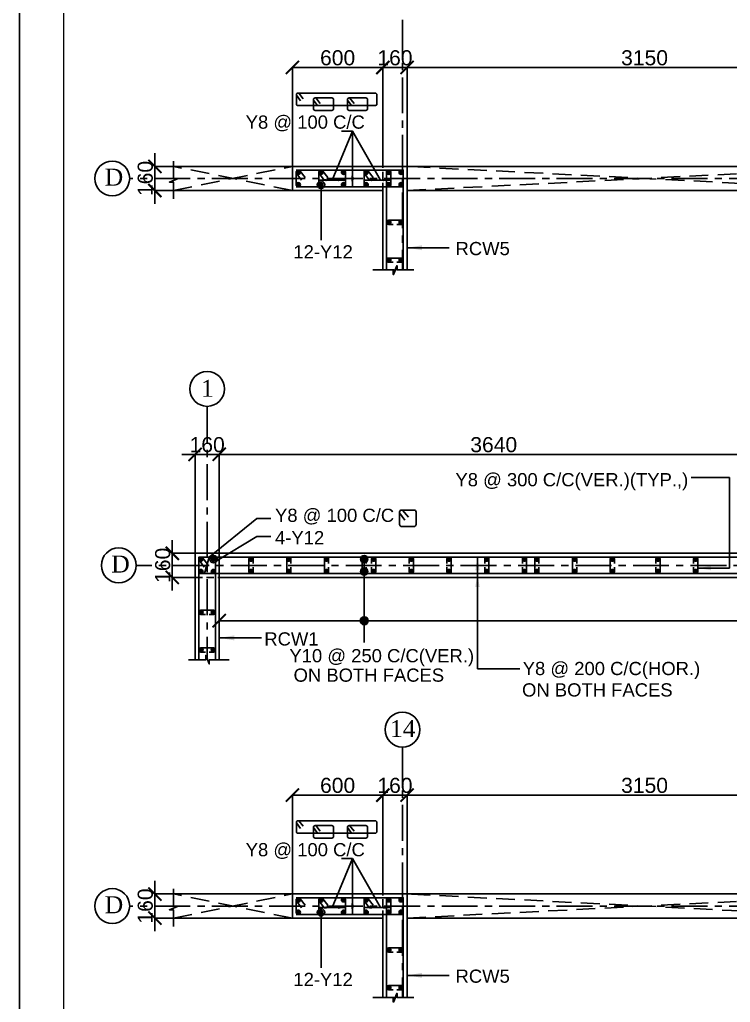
# Model space of a CAD drawing. Header units: inches. Extents: x 200139 to 352388, y -289304 to -188971.
# Drawn here: x 200139 to 218987, y -263319 to -237274 of the extents above; entities that cross this region are included whole.
import ezdxf

# ---------------------------------------------------------------- set-up
doc = ezdxf.new("R2010")
doc.units = ezdxf.units.IN
doc.header["$MEASUREMENT"] = 0
doc.linetypes.add('CENTER', pattern=[50.8, 31.75, -6.35, 6.35, -6.35])
doc.linetypes.add('Hidden', pattern=[3, 2, -1])
for name, color, linetype in [('1', 8, 'Continuous'), ('160 WALL OPEING', 1, 'Continuous'), ('5', 2, 'Continuous'), ('ARROW', 5, 'Continuous'), ('DIM', 251, 'Continuous'), ('GIRD CIR', 1, 'Continuous'), ('GIRD TEXT', 4, 'Continuous'), ('GRID', 8, 'CENTER'), ('LINKS', 3, 'Continuous'), ('OPENING', 1, 'Continuous'), ('SHEAR WALL', 6, 'Continuous'), ('STRRIUPS', 6, 'Continuous'), ('Ttxt', 3, 'Continuous')]:
    doc.layers.add(name, color=color, linetype=linetype)
doc.layers.add('JKEC COLHAT', color=2, linetype='Continuous', lineweight=20)
doc.layers.add('Tex', color=3, linetype='Continuous', lineweight=13)
doc.styles.add('Arial', font='arial.ttf', dxfattribs={"height": 400})
doc.styles.add('T200', font='sanss___.ttf', dxfattribs={"height": 250})
doc.styles.add('T400', font='romantic.ttf')
doc.dimstyles.new('SCALE-25', dxfattribs={"dimtxt": 400, "dimasz": 350, "dimexe": 0, "dimexo": 0, "dimgap": 50, "dimtad": 1, "dimdec": 0, "dimlfac": 0.25, "dimzin": 0, "dimdsep": 46, "dimtxsty": 'Arial', "dimblk": 'ARCHTICK', "dimcen": 0, "dimclrd": 5, "dimclre": 8, "dimclrt": 1, "dimadec": 0, "dimazin": 0, "dimtfac": 1, "dimtdec": 0, "dimtix": 1, "dimtmove": 2, "dimatfit": 3, "dimfxl": 0, "dimtolj": 1, "dimtzin": 0, "dimlwd": -1, "dimarcsym": 0})
doc.dimstyles.new('T200', dxfattribs={"dimtxt": 300, "dimasz": 150, "dimexe": 0, "dimexo": 0, "dimgap": 5, "dimtad": 1, "dimdec": 0, "dimrnd": 5, "dimzin": 0, "dimdsep": 46, "dimtxsty": 'T200', "dimblk": 'ARCHTICK', "dimcen": 300, "dimclrd": 5, "dimclre": 252, "dimclrt": 1, "dimadec": 0, "dimazin": 0, "dimtfac": 50, "dimtdec": 0, "dimtofl": 0, "dimtmove": 2, "dimatfit": 3, "dimfxl": 1, "dimtolj": 1, "dimtzin": 0, "dimarcsym": 2})

# ---------------------------------------------------------------- blocks, each defined once
blk = doc.blocks.new('_ARCHTICK')
at = {"color": 0, "linetype": 'ByBlock', "const_width": 0.15}
blk.add_lwpolyline([(-0.5, -0.5), (0.5, 0.5)], dxfattribs=at)
blk = doc.blocks.new('*D85')
at = {"layer": 'Defpoints', "color": 0}
for p in [(209772, -238541), (207372, -241163, 59), (209772, -241163, 59)]:
    blk.add_point(p, dxfattribs=at)
at = {"layer": 'DIM', "color": 8, "lineweight": -2}
for p, q in [((207372, -241163), (207372, -238541)), ((209772, -241163), (209772, -238541))]:
    blk.add_line(p, q, dxfattribs=at)
at = {"layer": 'DIM', "color": 5}
blk.add_line((207372, -238541), (209772, -238541), dxfattribs=at)
at = {"layer": 'DIM', "color": 5, "xscale": 350, "yscale": 350, "zscale": 350, "rotation": 180}
blk.add_blockref('_ARCHTICK', (207372, -238541), dxfattribs=at)
at = {"layer": 'DIM', "color": 5, "xscale": 350, "yscale": 350, "zscale": 350}
blk.add_blockref('_ARCHTICK', (209772, -238541), dxfattribs=at)
at = {"layer": 'DIM', "color": 1, "insert": (208572, -238287), "char_height": 400, "attachment_point": 5, "style": 'Arial'}
blk.add_mtext('\\A1;600', dxfattribs=at)
blk = doc.blocks.new('ARCHTICK')
at = {"color": 0, "const_width": 0.15}
blk.add_lwpolyline([(-0.5, -0.5), (0.5, 0.5)], dxfattribs=at)
blk = doc.blocks.new('*D86')
at = {"layer": 'Defpoints', "color": 0}
for p in [(210412, -238541), (209772, -241163, 59), (210412, -241163, 59)]:
    blk.add_point(p, dxfattribs=at)
at = {"layer": 'DIM', "color": 5}
for p, q in [((209772, -238541), (209422, -238541)), ((209772, -238541), (210412, -238541)), ((210412, -238541), (210762, -238541))]:
    blk.add_line(p, q, dxfattribs=at)
at = {"layer": 'DIM', "color": 8, "lineweight": -2}
for p, q in [((209772, -241163), (209772, -238541)), ((210412, -241163), (210412, -238541))]:
    blk.add_line(p, q, dxfattribs=at)
at = {"layer": 'DIM', "color": 5, "xscale": 350, "yscale": 350, "zscale": 350}
blk.add_blockref('_ARCHTICK', (209772, -238541), dxfattribs=at)
at = {"layer": 'DIM', "color": 5, "xscale": 350, "yscale": 350, "zscale": 350, "rotation": 180}
blk.add_blockref('_ARCHTICK', (210412, -238541), dxfattribs=at)
at = {"layer": 'DIM', "color": 1, "insert": (210092, -238287), "char_height": 400, "attachment_point": 5, "style": 'Arial'}
blk.add_mtext('\\A1;160', dxfattribs=at)
blk = doc.blocks.new('*D87')
at = {"layer": 'Defpoints', "color": 0}
for p in [(223012, -238541), (210412, -241163, 59), (223012, -241163, 59)]:
    blk.add_point(p, dxfattribs=at)
at = {"layer": 'DIM', "color": 8, "lineweight": -2}
for p, q in [((210412, -241163), (210412, -238541)), ((223012, -241163), (223012, -238541))]:
    blk.add_line(p, q, dxfattribs=at)
at = {"layer": 'DIM', "color": 5}
blk.add_line((210412, -238541), (223012, -238541), dxfattribs=at)
at = {"layer": 'DIM', "color": 5, "xscale": 350, "yscale": 350, "zscale": 350, "rotation": 180}
blk.add_blockref('_ARCHTICK', (210412, -238541), dxfattribs=at)
at = {"layer": 'DIM', "color": 5, "xscale": 350, "yscale": 350, "zscale": 350}
blk.add_blockref('_ARCHTICK', (223012, -238541), dxfattribs=at)
at = {"layer": 'DIM', "color": 1, "insert": (216712, -238287), "char_height": 400, "attachment_point": 5, "style": 'Arial'}
blk.add_mtext('\\A1;3150', dxfattribs=at)
blk = doc.blocks.new('*D97')
at = {"layer": 'Defpoints', "color": 0}
for p in [(203726, -241163), (204218, -241163, 59), (204218, -241803, 118)]:
    blk.add_point(p, dxfattribs=at)
at = {"layer": 'DIM', "color": 5}
for p, q in [((203726, -241163), (203726, -240813)), ((203726, -241803), (203726, -241163)), ((203726, -241803), (203726, -242153))]:
    blk.add_line(p, q, dxfattribs=at)
at = {"layer": 'DIM', "color": 8, "lineweight": -2}
for p, q in [((204218, -241163), (203726, -241163)), ((204218, -241803), (203726, -241803))]:
    blk.add_line(p, q, dxfattribs=at)
at = {"layer": 'DIM', "color": 5, "xscale": 350, "yscale": 350, "zscale": 350}
for p, rotation in [((203726, -241163), 270), ((203726, -241803), 90)]:
    blk.add_blockref('_ARCHTICK', p, dxfattribs=dict(at, rotation=rotation))
at = {"layer": 'DIM', "color": 1, "insert": (203472, -241483), "char_height": 400, "attachment_point": 5, "rotation": 90, "style": 'Arial'}
blk.add_mtext('\\A1;160', dxfattribs=at)
blk = doc.blocks.new('R1')
at = {"layer": '5'}
h = blk.add_hatch(color=256, dxfattribs=at)
edge = h.paths.add_edge_path()
edge.add_arc((0, 0), 69.6, 0, 360)
at = {"layer": '5', "color": 6}
blk.add_circle((0, 0), 69.6, dxfattribs=at)
blk = doc.blocks.new('A$C18D86594')
at = {"layer": 'STRRIUPS', "ltscale": 0.2}
for p, q in [((0, 0), (158, -194)), ((-81, -72), (61, -268)), ((519, -241), (661, -438)), ((600, -170), (758, -363)), ((1719, -241), (1861, -438)), ((1800, -170), (1958, -363))]:
    blk.add_line(p, q, dxfattribs=at)
for points in [[(2704, -440), (-26, -440, -0.414214), (-81, -385), (-81, -55, -0.414214), (-26, 0), (2704, 0, -0.414214), (2759, -55), (2759, -385, -0.414214)], [(1176, -609), (574, -609, -0.414214), (519, -554), (519, -224, -0.414214), (574, -170), (1176, -170, -0.414214), (1231, -224), (1231, -554, -0.414214)], [(1774, -609), (2376, -609, 0.414214), (2431, -554), (2431, -224, 0.414214), (2376, -170), (1774, -170, 0.414214), (1719, -224), (1719, -554, 0.414214)]]:
    blk.add_lwpolyline(points, format="xyb", close=True, dxfattribs=at)
blk = doc.blocks.new('*D222')
at = {"layer": 'Defpoints', "color": 0}
for p in [(209772, -257826), (207372, -260447, 59), (209772, -260447, 59)]:
    blk.add_point(p, dxfattribs=at)
at = {"layer": 'DIM', "color": 8, "lineweight": -2}
for p, q in [((207372, -260447), (207372, -257826)), ((209772, -260447), (209772, -257826))]:
    blk.add_line(p, q, dxfattribs=at)
at = {"layer": 'DIM', "color": 5}
blk.add_line((207372, -257826), (209772, -257826), dxfattribs=at)
at = {"layer": 'DIM', "color": 5, "xscale": 350, "yscale": 350, "zscale": 350, "rotation": 180}
blk.add_blockref('_ARCHTICK', (207372, -257826), dxfattribs=at)
at = {"layer": 'DIM', "color": 5, "xscale": 350, "yscale": 350, "zscale": 350}
blk.add_blockref('_ARCHTICK', (209772, -257826), dxfattribs=at)
at = {"layer": 'DIM', "color": 1, "insert": (208572, -257571), "char_height": 400, "attachment_point": 5, "style": 'Arial'}
blk.add_mtext('\\A1;600', dxfattribs=at)
blk = doc.blocks.new('*D223')
at = {"layer": 'Defpoints', "color": 0}
for p in [(210412, -257826), (209772, -260447, 59), (210412, -260447, 59)]:
    blk.add_point(p, dxfattribs=at)
at = {"layer": 'DIM', "color": 5}
for p, q in [((209772, -257826), (209422, -257826)), ((209772, -257826), (210412, -257826)), ((210412, -257826), (210762, -257826))]:
    blk.add_line(p, q, dxfattribs=at)
at = {"layer": 'DIM', "color": 8, "lineweight": -2}
for p, q in [((209772, -260447), (209772, -257826)), ((210412, -260447), (210412, -257826))]:
    blk.add_line(p, q, dxfattribs=at)
at = {"layer": 'DIM', "color": 5, "xscale": 350, "yscale": 350, "zscale": 350}
blk.add_blockref('_ARCHTICK', (209772, -257826), dxfattribs=at)
at = {"layer": 'DIM', "color": 5, "xscale": 350, "yscale": 350, "zscale": 350, "rotation": 180}
blk.add_blockref('_ARCHTICK', (210412, -257826), dxfattribs=at)
at = {"layer": 'DIM', "color": 1, "insert": (210092, -257571), "char_height": 400, "attachment_point": 5, "style": 'Arial'}
blk.add_mtext('\\A1;160', dxfattribs=at)
blk = doc.blocks.new('*D224')
at = {"layer": 'Defpoints', "color": 0}
for p in [(223012, -257826), (210412, -260447, 59), (223012, -260447, 59)]:
    blk.add_point(p, dxfattribs=at)
at = {"layer": 'DIM', "color": 8, "lineweight": -2}
for p, q in [((210412, -260447), (210412, -257826)), ((223012, -260447), (223012, -257826))]:
    blk.add_line(p, q, dxfattribs=at)
at = {"layer": 'DIM', "color": 5}
blk.add_line((210412, -257826), (223012, -257826), dxfattribs=at)
at = {"layer": 'DIM', "color": 5, "xscale": 350, "yscale": 350, "zscale": 350, "rotation": 180}
blk.add_blockref('_ARCHTICK', (210412, -257826), dxfattribs=at)
at = {"layer": 'DIM', "color": 5, "xscale": 350, "yscale": 350, "zscale": 350}
blk.add_blockref('_ARCHTICK', (223012, -257826), dxfattribs=at)
at = {"layer": 'DIM', "color": 1, "insert": (216712, -257571), "char_height": 400, "attachment_point": 5, "style": 'Arial'}
blk.add_mtext('\\A1;3150', dxfattribs=at)
blk = doc.blocks.new('*D234')
at = {"layer": 'Defpoints', "color": 0}
for p in [(203726, -260447), (204218, -260447, 59), (204218, -261087, 118)]:
    blk.add_point(p, dxfattribs=at)
at = {"layer": 'DIM', "color": 5}
for p, q in [((203726, -260447), (203726, -260097)), ((203726, -261087), (203726, -260447)), ((203726, -261087), (203726, -261437))]:
    blk.add_line(p, q, dxfattribs=at)
at = {"layer": 'DIM', "color": 8, "lineweight": -2}
for p, q in [((204218, -260447), (203726, -260447)), ((204218, -261087), (203726, -261087))]:
    blk.add_line(p, q, dxfattribs=at)
at = {"layer": 'DIM', "color": 5, "xscale": 350, "yscale": 350, "zscale": 350}
for p, rotation in [((203726, -260447), 270), ((203726, -261087), 90)]:
    blk.add_blockref('_ARCHTICK', p, dxfattribs=dict(at, rotation=rotation))
at = {"layer": 'DIM', "color": 1, "insert": (203472, -260767), "char_height": 400, "attachment_point": 5, "rotation": 90, "style": 'Arial'}
blk.add_mtext('\\A1;160', dxfattribs=at)
blk = doc.blocks.new('A$C5C0C2414')
at = {"layer": 'STRRIUPS', "ltscale": 0.2}
for p, q in [((0, 0), (158, -194)), ((-81, -72), (61, -268))]:
    blk.add_line(p, q, dxfattribs=at)
blk.add_lwpolyline([(304, -440), (-26, -440, -0.414214), (-81, -385), (-81, -55, -0.414214), (-26, 0), (304, 0, -0.414214), (359, -55), (359, -385, -0.414214)], format="xyb", close=True, dxfattribs=at)
blk = doc.blocks.new('*D200')
at = {"layer": 'Defpoints', "color": 0}
for p in [(205432, -252057, -73), (219992, -252057, -73), (219992, -253204)]:
    blk.add_point(p, dxfattribs=at)
at = {"layer": 'DIM', "color": 8, "lineweight": -2}
for p, q in [((205432, -252057), (205432, -253204)), ((219992, -252057), (219992, -253204))]:
    blk.add_line(p, q, dxfattribs=at)
at = {"layer": 'DIM', "color": 5}
blk.add_line((205432, -253204), (219992, -253204), dxfattribs=at)
at = {"layer": 'DIM', "color": 5, "xscale": 350, "yscale": 350, "zscale": 350, "rotation": 180}
blk.add_blockref('_ARCHTICK', (205432, -253204), dxfattribs=at)
at = {"layer": 'DIM', "color": 5, "xscale": 350, "yscale": 350, "zscale": 350}
blk.add_blockref('_ARCHTICK', (219992, -253204), dxfattribs=at)
blk = doc.blocks.new('*D201')
at = {"layer": 'Defpoints', "color": 0}
for p in [(205432, -248795), (204792, -251417, 59), (205432, -252057, 59)]:
    blk.add_point(p, dxfattribs=at)
at = {"layer": 'DIM', "color": 5}
for p, q in [((204792, -248795), (204442, -248795)), ((204792, -248795), (205432, -248795)), ((205432, -248795), (205782, -248795))]:
    blk.add_line(p, q, dxfattribs=at)
at = {"layer": 'DIM', "color": 8, "lineweight": -2}
for p, q in [((204792, -251417), (204792, -248795)), ((205432, -252057), (205432, -248795))]:
    blk.add_line(p, q, dxfattribs=at)
at = {"layer": 'DIM', "color": 5, "xscale": 350, "yscale": 350, "zscale": 350}
blk.add_blockref('_ARCHTICK', (204792, -248795), dxfattribs=at)
at = {"layer": 'DIM', "color": 5, "xscale": 350, "yscale": 350, "zscale": 350, "rotation": 180}
blk.add_blockref('_ARCHTICK', (205432, -248795), dxfattribs=at)
at = {"layer": 'DIM', "color": 1, "insert": (205112, -248541), "char_height": 400, "attachment_point": 5, "style": 'Arial'}
blk.add_mtext('\\A1;160', dxfattribs=at)
blk = doc.blocks.new('*D202')
at = {"layer": 'Defpoints', "color": 0}
for p in [(219992, -248795), (219992, -249542), (205432, -252057, 59)]:
    blk.add_point(p, dxfattribs=at)
at = {"layer": 'DIM', "color": 8, "lineweight": -2}
for p, q in [((205432, -252057), (205432, -248795)), ((219992, -249542), (219992, -248795))]:
    blk.add_line(p, q, dxfattribs=at)
at = {"layer": 'DIM', "color": 5}
blk.add_line((205432, -248795), (219992, -248795), dxfattribs=at)
at = {"layer": 'DIM', "color": 5, "xscale": 350, "yscale": 350, "zscale": 350, "rotation": 180}
blk.add_blockref('_ARCHTICK', (205432, -248795), dxfattribs=at)
at = {"layer": 'DIM', "color": 5, "xscale": 350, "yscale": 350, "zscale": 350}
blk.add_blockref('_ARCHTICK', (219992, -248795), dxfattribs=at)
at = {"layer": 'DIM', "color": 1, "insert": (212712, -248541), "char_height": 400, "attachment_point": 5, "style": 'Arial'}
blk.add_mtext('\\A1;3640', dxfattribs=at)
blk = doc.blocks.new('*D207')
at = {"layer": 'Defpoints', "color": 0}
for p in [(204188, -251417), (204792, -251417, 59), (204792, -252057, 59)]:
    blk.add_point(p, dxfattribs=at)
at = {"layer": 'DIM', "color": 5}
for p, q in [((204188, -251417), (204188, -251067)), ((204188, -252057), (204188, -251417)), ((204188, -252057), (204188, -252407))]:
    blk.add_line(p, q, dxfattribs=at)
at = {"layer": 'DIM', "color": 8, "lineweight": -2}
for p, q in [((204792, -251417), (204188, -251417)), ((204792, -252057), (204188, -252057))]:
    blk.add_line(p, q, dxfattribs=at)
at = {"layer": 'DIM', "color": 5, "xscale": 350, "yscale": 350, "zscale": 350}
for p, rotation in [((204188, -251417), 270), ((204188, -252057), 90)]:
    blk.add_blockref('_ARCHTICK', p, dxfattribs=dict(at, rotation=rotation))
at = {"layer": 'DIM', "color": 1, "insert": (203934, -251737), "char_height": 400, "attachment_point": 5, "rotation": 90, "style": 'Arial'}
blk.add_mtext('\\A1;160', dxfattribs=at)

msp = doc.modelspace()

# ---------------------------------------------------------------- hatches: boundary and pattern name
at = {"layer": 'ARROW'}
h = msp.add_hatch(color=256, dxfattribs=at)
edge = h.paths.add_edge_path()
edge.add_arc((209276.6, -253204.1), 106, 0, 360)

# ---------------------------------------------------------------- linework, layer by layer
at = {"layer": '1', "linetype": 'Hidden', "ltscale": 100}
for p, q in [((209772, -241803.1, 59), (209772, -241163.1, 59)), ((204792.3, -252057.1, 59), (205432.3, -252057.1, 59)), ((209772, -261087.3, 59), (209772, -260447.3, 59))]:
    msp.add_line(p, q, dxfattribs=at)
at = {"layer": '1'}
for points, elevation in [([(204218.3, -241024.7), (204218.3, -241487.2), (204342.7, -241487.2), (204112.7, -241580.7), (204218.3, -241580.7), (204218.3, -242026.4)], 117.9), ([(209504.9, -243904.1), (210047.4, -243904.1), (210047.4, -244028.5), (210141, -243798.5), (210141, -243904.1), (210586.7, -243904.1)], 118), ([(209513.1, -243904.1), (210055.6, -243904.1), (210055.6, -244028.5), (210149.1, -243798.5), (210149.1, -243904.1), (210594.8, -243904.1)], 118), ([(204613.4, -254244), (205075.9, -254244), (205075.9, -254119.7), (205169.4, -254349.7), (205169.4, -254244), (205695.1, -254244)], 235.9), ([(204218.3, -260308.9), (204218.3, -260771.4), (204342.7, -260771.4), (204112.7, -260865), (204218.3, -260865), (204218.3, -261310.6)], 117.9), ([(209504.9, -263188.3), (210047.4, -263188.3), (210047.4, -263312.7), (210141, -263082.7), (210141, -263188.3), (210586.7, -263188.3)], 118), ([(209513.1, -263188.3), (210055.6, -263188.3), (210055.6, -263312.7), (210149.1, -263082.7), (210149.1, -263188.3), (210594.8, -263188.3)], 118)]:
    msp.add_lwpolyline(points, dxfattribs=dict(at, elevation=elevation))
at = {"layer": '160 WALL OPEING', "linetype": 'Hidden', "ltscale": 250}
for p, q in [((204218.3, -241803.6, 117.9), (207372, -241163.1)), ((207372, -241803.1, 59), (204218.3, -241163.1)), ((210412, -241803.1, 59), (223012, -241163.1, 59)), ((223012, -241803.1, 59), (210412, -241163.1, 59)), ((204218.3, -261087.8, 117.9), (207372, -260447.3)), ((207372, -261087.3, 59), (204218.3, -260447.3)), ((210412, -261087.3, 59), (223012, -260447.3, 59)), ((223012, -261087.3, 59), (210412, -260447.3, 59))]:
    msp.add_line(p, q, dxfattribs=at)
at = {"layer": '5'}
for points, elevation in [([(207472, -241263.1), (210312, -241263.1)], 59), ([(210312, -241703.1), (207472, -241703.1)], 59), ([(204892.3, -254244), (204892.3, -251517.1), (205332.3, -251517.1), (205332.3, -254244)], 117.9), ([(205332.3, -251517.1), (230052.3, -251517.1)], 59), ([(229612.3, -251957.1), (205332.3, -251957.1)], 59), ([(207472, -260547.3), (210312, -260547.3)], 59), ([(210312, -260987.3), (207472, -260987.3)], 59)]:
    msp.add_lwpolyline(points, dxfattribs=dict(at, elevation=elevation))
for points in [[(209872, -243904.1), (209872, -241263.1), (210312, -241263.1), (210312, -243904.1)], [(209872, -263188.3), (209872, -260547.3), (210312, -260547.3), (210312, -263188.3)]]:
    msp.add_lwpolyline(points, dxfattribs=at)
at = {"layer": 'ARROW'}
for p, q in [((208132, -241747.3, 0), (208132, -243118.7, 0)), ((209276.6, -251671.9, 117.9), (209276.6, -251802.9, 117.9)), ((209276.6, -251999.9, 117.9), (209276.6, -253779.9, 117.9)), ((208132, -261031.5, 0), (208132, -262402.9, 0))]:
    msp.add_line(p, q, dxfattribs=at)
at = {"layer": 'ARROW', "linetype": 'Continuous'}
msp.add_line((218962.5, -249405.7, 73.7), (217951.6, -249405.7, 73.7), dxfattribs=at)
at = {"layer": 'ARROW'}
for points in [[(208427.7, -241524.9), (208963.6, -240225.4)], [(208963.6, -241263.1), (208963.6, -240225.4), (208678.3, -240225.4)], [(209707.7, -241524.9), (208963.6, -240225.4)], [(208427.7, -260809.1), (208963.6, -259509.6)], [(208963.6, -260547.3), (208963.6, -259509.6), (208678.3, -259509.6)], [(209707.7, -260809.1), (208963.6, -259509.6)]]:
    msp.add_lwpolyline(points, dxfattribs=at)
at = {"layer": 'ARROW', "elevation": 118}
for points in [[(205164.5, -251517.1), (206427, -250493), (206798.8, -250493)], [(205374.7, -251607), (206427, -250969.3), (206798.8, -250969.3)]]:
    msp.add_lwpolyline(points, dxfattribs=at)
at = {"layer": 'ARROW'}
for centre, radius in [((208132, -241648.8, 0), 98.5), ((205282.3, -251572.8, 118), 98.5), ((209276.6, -251573.4, 117.9), 98.5), ((209276.6, -251901.4, 117.9), 98.5), ((209276.6, -253204.1, 131.5), 106), ((208132, -260933, 0), 98.5)]:
    msp.add_circle(centre, radius, dxfattribs=at)
at = {"layer": 'Defpoints', "ltscale": 0.2}
msp.add_lwpolyline([(200138.9, -289303.9), (342472.3, -289303.9), (342472.3, -188970.6), (200138.9, -188970.6)], close=True, dxfattribs=at)
at = {"layer": 'GIRD CIR'}
for centre in [(202595.3, -241483.1, 59), (205112.3, -247061.1, 59), (202767.6, -251737.1, 59), (210292, -256091.3, 59), (202595.3, -260767.3, 59)]:
    msp.add_circle(centre, 461.7, dxfattribs=at)
at = {"layer": 'GRID', "ltscale": 30}
for p, q in [((210292, -237279.4, 59), (210292, -243904.1, 59)), ((253433.1, -241483.1, 59), (203057, -241483.1, 59)), ((205112.3, -247533.3, 59), (205112.3, -254209.1, 59)), ((282890.6, -251737.1, 59), (203229.3, -251737.1, 59)), ((210292, -256563.6, 59), (210292, -263188.3, 59)), ((253433.1, -260767.3, 59), (203057, -260767.3, 59))]:
    msp.add_line(p, q, dxfattribs=at)
at = {"layer": 'JKEC COLHAT', "ltscale": 0.2}
msp.add_lwpolyline([(201305.6, -288137.2), (341305.6, -288137.2), (341305.6, -190137.2), (201305.6, -190137.2)], close=True, dxfattribs=at)
at = {"layer": 'LINKS'}
for points in [[(210143.7, -242703.1), (210256.3, -242703.1, 1), (210256.3, -242591.7), (209927.7, -242591.7, 1), (209927.7, -242703.1), (210047.2, -242703.1)], [(210143.7, -243703.1), (210256.3, -243703.1, 1), (210256.3, -243591.7), (209927.7, -243591.7, 1), (209927.7, -243703.1), (210047.2, -243703.1)], [(210143.7, -261987.3), (210256.3, -261987.3, 1), (210256.3, -261875.9), (209927.7, -261875.9, 1), (209927.7, -261987.3), (210047.2, -261987.3)], [(210143.7, -262987.3), (210256.3, -262987.3, 1), (210256.3, -262875.9), (209927.7, -262875.9, 1), (209927.7, -262987.3), (210047.2, -262987.3)]]:
    msp.add_lwpolyline(points, format="xyb", dxfattribs=at)
for points, elevation in [([(206332.3, -251685.4), (206332.3, -251572.8, 1), (206220.9, -251572.8), (206220.9, -251901.4, 1), (206332.3, -251901.4), (206332.3, -251781.9)], 117.9), ([(207332.3, -251685.4), (207332.3, -251572.8, 1), (207220.9, -251572.8), (207220.9, -251901.4, 1), (207332.3, -251901.4), (207332.3, -251781.9)], 117.9), ([(208332.3, -251685.4), (208332.3, -251572.8, 1), (208220.9, -251572.8), (208220.9, -251901.4, 1), (208332.3, -251901.4), (208332.3, -251781.9)], 117.9), ([(209332.3, -251685.4), (209332.3, -251572.8, 1), (209220.9, -251572.8), (209220.9, -251901.4, 1), (209332.3, -251901.4), (209332.3, -251781.9)], 117.9), ([(209472.3, -251685.4), (209472.3, -251572.8, -1), (209583.7, -251572.8), (209583.7, -251901.4, -1), (209472.3, -251901.4), (209472.3, -251781.9)], 59), ([(210472.3, -251685.4), (210472.3, -251572.8, -1), (210583.7, -251572.8), (210583.7, -251901.4, -1), (210472.3, -251901.4), (210472.3, -251781.9)], 59), ([(211472.3, -251685.4), (211472.3, -251572.8, -1), (211583.7, -251572.8), (211583.7, -251901.4, -1), (211472.3, -251901.4), (211472.3, -251781.9)], 59), ([(212472.3, -251685.4), (212472.3, -251572.8, -1), (212583.7, -251572.8), (212583.7, -251901.4, -1), (212472.3, -251901.4), (212472.3, -251781.9)], 59), ([(213472.3, -251685.4), (213472.3, -251572.8, -1), (213583.7, -251572.8), (213583.7, -251901.4, -1), (213472.3, -251901.4), (213472.3, -251781.9)], 59), ([(213912.3, -251685.4), (213912.3, -251572.8, 1), (213800.9, -251572.8), (213800.9, -251901.4, 1), (213912.3, -251901.4), (213912.3, -251781.9)], 59), ([(214912.3, -251685.4), (214912.3, -251572.8, 1), (214800.9, -251572.8), (214800.9, -251901.4, 1), (214912.3, -251901.4), (214912.3, -251781.9)], 59), ([(215912.3, -251685.4), (215912.3, -251572.8, 1), (215800.9, -251572.8), (215800.9, -251901.4, 1), (215912.3, -251901.4), (215912.3, -251781.9)], 59), ([(217012.3, -251685.4), (217012.3, -251572.8, -1), (217123.6, -251572.8), (217123.6, -251901.4, -1), (217012.3, -251901.4), (217012.3, -251781.9)], 73.7), ([(218012.3, -251685.4), (218012.3, -251572.8, -1), (218123.6, -251572.8), (218123.6, -251901.4, -1), (218012.3, -251901.4), (218012.3, -251781.9)], 73.7), ([(205164, -253037.1), (205276.6, -253037.1, 1), (205276.6, -252925.7), (204948, -252925.7, 1), (204948, -253037.1), (205067.5, -253037.1)], 117.9), ([(205164, -254037.1), (205276.6, -254037.1, 1), (205276.6, -253925.7), (204948, -253925.7, 1), (204948, -254037.1), (205067.5, -254037.1)], 117.9)]:
    msp.add_lwpolyline(points, format="xyb", dxfattribs=dict(at, elevation=elevation))
at = {"layer": 'OPENING', "color": 1, "elevation": 59}
for points in [[(204218.3, -241163.1), (207372, -241163.1)], [(223012, -241163.1), (210412, -241163.1)], [(207372, -241803.1), (204218.3, -241803.1)], [(210412, -241803.1), (223012, -241803.1)], [(204218.3, -260447.3), (207372, -260447.3)], [(223012, -260447.3), (210412, -260447.3)], [(207372, -261087.3), (204218.3, -261087.3)], [(210412, -261087.3), (223012, -261087.3)]]:
    msp.add_lwpolyline(points, dxfattribs=at)
at = {"layer": 'SHEAR WALL', "color": 4}
for p, q in [((207372, -241803.1, 59), (207372, -241163.1)), ((210412, -241803.1, 59), (210412, -241163.1, 59)), ((207372, -261087.3, 59), (207372, -260447.3)), ((210412, -261087.3, 59), (210412, -260447.3, 59))]:
    msp.add_line(p, q, dxfattribs=at)
at = {"layer": 'SHEAR WALL', "color": 4, "elevation": 59}
for points in [[(209772, -241163.1), (207372, -241163.1)], [(209772, -241163.1), (210412, -241163.1)], [(207372, -241803.1), (209772, -241803.1)], [(209772, -243904.1), (209772, -241803.1)], [(210412, -241803.1), (210412, -243904.1)], [(204792.3, -252057.1), (204792.3, -251417.1), (220632.3, -251417.1)], [(204792.3, -252057.1), (204792.3, -252057.1), (204792.3, -254244)], [(219992.3, -252057.1), (205432.3, -252057.1)], [(205432.3, -254244), (205432.3, -252057.1)], [(209772, -260447.3), (207372, -260447.3)], [(209772, -260447.3), (210412, -260447.3)], [(207372, -261087.3), (209772, -261087.3)], [(209772, -263188.3), (209772, -261087.3)], [(210412, -261087.3), (210412, -263188.3)]]:
    msp.add_lwpolyline(points, dxfattribs=at)
at = {"layer": 'STRRIUPS', "ltscale": 0.2}
for p, q in [((207489, -241358.6), (207613.7, -241531.5)), ((207577.9, -241294), (207711, -241456.8)), ((208089, -241358.6), (208213.7, -241531.5)), ((208177.9, -241294), (208311, -241456.8)), ((209289, -241358.6), (209413.7, -241531.5)), ((209377.9, -241294), (209511, -241456.8)), ((204998.2, -251548, 117.9), (205131.3, -251710.8, 117.9)), ((204909.3, -251612.5, 117.9), (205034, -251785.5, 117.9)), ((207489, -260642.8), (207613.7, -260815.7)), ((207577.9, -260578.2), (207711, -260741)), ((208089, -260642.8), (208213.7, -260815.7)), ((208177.9, -260578.2), (208311, -260741)), ((209289, -260642.8), (209413.7, -260815.7)), ((209377.9, -260578.2), (209511, -260741))]:
    msp.add_line(p, q, dxfattribs=at)
for points in [[(210257, -241703.1), (207527, -241703.1, -0.4142136), (207472, -241648.1), (207472, -241318.1, -0.4142136), (207527, -241263.1), (210257, -241263.1, -0.4142136), (210312, -241318.1), (210312, -241648.1, -0.4142136)], [(208728.4, -241703.1), (208127, -241703.1, -0.4142136), (208072, -241648.1), (208072, -241318.1, -0.4142136), (208127, -241263.1), (208728.4, -241263.1, -0.4142136), (208783.4, -241318.1), (208783.4, -241648.1, -0.4142136)], [(209327, -241703.1), (209928.4, -241703.1, 0.4142136), (209983.4, -241648.1), (209983.4, -241318.1, 0.4142136), (209928.4, -241263.1), (209327, -241263.1, 0.4142136), (209272, -241318.1), (209272, -241648.1, 0.4142136)], [(210257, -260987.3), (207527, -260987.3, -0.4142136), (207472, -260932.3), (207472, -260602.3, -0.4142136), (207527, -260547.3), (210257, -260547.3, -0.4142136), (210312, -260602.3), (210312, -260932.3, -0.4142136)], [(208728.4, -260987.3), (208127, -260987.3, -0.4142136), (208072, -260932.3), (208072, -260602.3, -0.4142136), (208127, -260547.3), (208728.4, -260547.3, -0.4142136), (208783.4, -260602.3), (208783.4, -260932.3, -0.4142136)], [(209327, -260987.3), (209928.4, -260987.3, 0.4142136), (209983.4, -260932.3), (209983.4, -260602.3, 0.4142136), (209928.4, -260547.3), (209327, -260547.3, 0.4142136), (209272, -260602.3), (209272, -260932.3, 0.4142136)]]:
    msp.add_lwpolyline(points, format="xyb", close=True, dxfattribs=at)
at = {"layer": 'STRRIUPS', "ltscale": 0.2, "elevation": 117.9}
msp.add_lwpolyline([(205277.3, -251957.1), (204947.3, -251957.1, -0.4142136), (204892.3, -251902.1), (204892.3, -251572.1, -0.4142136), (204947.3, -251517.1), (205277.3, -251517.1, -0.4142136), (205332.3, -251572.1), (205332.3, -251902.1, -0.4142136)], format="xyb", close=True, dxfattribs=at)

# ---------------------------------------------------------------- block references
at = {"layer": '5', "yscale": 0.8000000000465661, "zscale": 0.8000000000465661}
for p, xscale, rotation in [((207527.7, -241318.8), 0.8000000000465661, 90.00000000000001), ((208127.7, -241318.8), 0.8000000000465661, 90.00000000000001), ((208727.7, -241318.8), 0.8000000000465661, 90.00000000000001), ((209327.7, -241318.8), 0.8000000000465661, 90.00000000000001), ((209927.7, -241318.8), 0.8000000000465661, 90.00000000000001), ((210256.3, -241318.8), -0.8000000000465661, 270), ((207527.7, -241647.4), -0.8000000000465661, 90), ((208127.7, -241647.4), -0.8000000000465661, 90), ((208727.7, -241647.4), -0.8000000000465661, 90), ((209327.7, -241647.4), -0.8000000000465661, 90), ((209927.7, -241647.4), -0.8000000000465661, 90), ((210256.3, -241647.4), 0.8000000000465661, 270), ((209927.7, -242647.4), -0.8000000000465661, 90), ((210256.3, -242647.4), 0.8000000000465661, 270), ((209927.7, -243647.4), -0.8000000000465661, 90), ((210256.3, -243647.4), 0.8000000000465661, 270), ((204948, -251572.8, 117.9), 0.8000000000465661, 90.00000000000001), ((205276.6, -251572.8, 117.9), -0.8000000000465661, 270), ((206276.6, -251572.8, 117.9), -0.8000000000465661, 270), ((207276.6, -251572.8, 117.9), -0.8000000000465661, 270), ((208276.6, -251572.8, 117.9), -0.8000000000465661, 270), ((209276.6, -251572.8, 117.9), -0.8000000000465661, 270), ((209528, -251572.8, 59), 0.8000000000465661, 90.00000000000001), ((210528, -251572.8, 59), 0.8000000000465661, 90.00000000000001), ((211528, -251572.8, 59), 0.8000000000465661, 90.00000000000001), ((212528, -251572.8, 59), 0.8000000000465661, 90.00000000000001), ((213528, -251572.8, 59), 0.8000000000465661, 90.00000000000001), ((213856.6, -251572.8, 59), -0.8000000000465661, 270), ((214856.6, -251572.8, 59), -0.8000000000465661, 270), ((215856.6, -251572.8, 59), -0.8000000000465661, 270), ((217068, -251572.8, 73.7), 0.8000000000465661, 90.00000000000001), ((218068, -251572.8, 73.7), 0.8000000000465661, 90.00000000000001), ((204948, -251901.4, 117.9), -0.8000000000465661, 90), ((205276.6, -251901.4, 117.9), 0.8000000000465661, 270), ((206276.6, -251901.4, 117.9), 0.8000000000465661, 270), ((207276.6, -251901.4, 117.9), 0.8000000000465661, 270), ((208276.6, -251901.4, 117.9), 0.8000000000465661, 270), ((209276.6, -251901.4, 117.9), 0.8000000000465661, 270), ((209528, -251901.4, 59), -0.8000000000465661, 90), ((210528, -251901.4, 59), -0.8000000000465661, 90), ((211528, -251901.4, 59), -0.8000000000465661, 90), ((212528, -251901.4, 59), -0.8000000000465661, 90), ((213528, -251901.4, 59), -0.8000000000465661, 90), ((213856.6, -251901.4, 59), 0.8000000000465661, 270), ((214856.6, -251901.4, 59), 0.8000000000465661, 270), ((215856.6, -251901.4, 59), 0.8000000000465661, 270), ((217068, -251901.4, 73.7), -0.8000000000465661, 90), ((218068, -251901.4, 73.7), -0.8000000000465661, 90), ((204948, -252981.4, 117.9), 0.8000000000465661, 90.00000000000001), ((205276.6, -252981.4, 117.9), -0.8000000000465661, 270), ((204948, -253981.4, 117.9), 0.8000000000465661, 90.00000000000001), ((205276.6, -253981.4, 117.9), -0.8000000000465661, 270), ((207527.7, -260603), 0.8000000000465661, 90.00000000000001), ((208127.7, -260603), 0.8000000000465661, 90.00000000000001), ((208727.7, -260603), 0.8000000000465661, 90.00000000000001), ((209327.7, -260603), 0.8000000000465661, 90.00000000000001), ((209927.7, -260603), 0.8000000000465661, 90.00000000000001), ((210256.3, -260603), -0.8000000000465661, 270), ((207527.7, -260931.6), -0.8000000000465661, 90), ((208127.7, -260931.6), -0.8000000000465661, 90), ((208727.7, -260931.6), -0.8000000000465661, 90), ((209327.7, -260931.6), -0.8000000000465661, 90), ((209927.7, -260931.6), -0.8000000000465661, 90), ((210256.3, -260931.6), 0.8000000000465661, 270), ((209927.7, -261931.6), -0.8000000000465661, 90), ((210256.3, -261931.6), 0.8000000000465661, 270), ((209927.7, -262931.6), -0.8000000000465661, 90), ((210256.3, -262931.6), 0.8000000000465661, 270)]:
    msp.add_blockref('R1', p, dxfattribs=dict(at, xscale=xscale, rotation=rotation))
at = {"layer": 'STRRIUPS', "color": 1, "xscale": 0.75, "yscale": 0.75, "zscale": 0.75}
for p in [(207541.3, -239222.9), (207541.3, -258507.2)]:
    msp.add_blockref('A$C18D86594', p, dxfattribs=at)
at = {"layer": 'STRRIUPS'}
msp.add_blockref('A$C5C0C2414', (210295.1, -250270.2, 59), dxfattribs=at)

# ---------------------------------------------------------------- texts
at = {"layer": 'GIRD TEXT', "ltscale": 7, "style": 'T400'}
for s, p in [('D', (202395.4, -241673.3)), ('1', (204947.1, -247270.3)), ('D', (202567.7, -251927.3)), ('14', (209959.3, -256288.1)), ('D', (202395.4, -260957.5))]:
    msp.add_text(s, height=450, dxfattribs=at).set_placement(p)
at = {"layer": 'Tex', "style": 'Arial'}
for s, p in [('RCW5', (211699.6, -243515.9)), ('RCW1', (206627.8, -253862.1)), ('RCW5', (211699.6, -262800.1))]:
    msp.add_text(s, height=350, dxfattribs=at).set_placement(p)
at = {"layer": 'Ttxt', "color": 4, "style": 'Arial'}
for s, p in [('Y8 @ 100 C/C', (206134, -240164)), ('12-Y12', (207398.2, -243603.3)), ('Y8 @ 300 C/C(VER.)(TYP.,)', (211696.1, -249641.8)), ('Y8 @ 100 C/C', (206912.1, -250585.5)), ('4-Y12', (206912.1, -251178.4)), ('Y10 @ 250 C/C(VER.)', (207293.5, -254306.9)), ('Y8 @ 200 C/C(HOR.)', (213480.9, -254646)), ('Y8 @ 100 C/C', (206134, -259448.2)), ('12-Y12', (207398.2, -262887.6))]:
    msp.add_text(s, height=350, dxfattribs=at).set_placement(p)
at = {"layer": 'Ttxt', "color": 6, "style": 'Arial'}
for p in [(207403.4, -254821.7), (213462.8, -255213.2)]:
    msp.add_text('ON BOTH FACES', height=350, dxfattribs=at).set_placement(p)

# ---------------------------------------------------------------- dimensions: what is measured, and where the dimension line sits
at = {"layer": 'DIM', "color": 1}
for base, p1, p2, picture, middle in [((209772, -238541.4), (207372, -241163.1, 59), (209772, -241163.1, 59), '*D85', (208572, -238287.2)), ((210412, -238541.4), (209772, -241163.1, 59), (210412, -241163.1, 59), '*D86', (210092, -238287.2)), ((223012, -238541.4), (210412, -241163.1, 59), (223012, -241163.1, 59), '*D87', (216712, -238287.1)), ((205432.3, -248795.4), (204792.3, -251417.1, 59), (205432.3, -252057.1, 59), '*D201', (205112.3, -248541.2)), ((219992.3, -248795.4), (205432.3, -252057.1, 59), (219992.3, -249541.8), '*D202', (212712.3, -248541.1)), ((209772, -257825.7), (207372, -260447.3, 59), (209772, -260447.3, 59), '*D222', (208572, -257571.4)), ((210412, -257825.7), (209772, -260447.3, 59), (210412, -260447.3, 59), '*D223', (210092, -257571.4)), ((223012, -257825.7), (210412, -260447.3, 59), (223012, -260447.3, 59), '*D224', (216712, -257571.3))]:
    dim = msp.add_linear_dim(base=base, p1=p1, p2=p2, dimstyle='SCALE-25', override={"dimldrblk": 'ARCHTICK'}, dxfattribs=at)
    dim.commit()
    dim.dimension.update_dxf_attribs({"geometry": picture, "text_midpoint": middle})
for base, p1, p2, picture, middle in [((203726.3, -241163.1), (204218.3, -241803.1, 117.9), (204218.3, -241163.1, 59), '*D97', (203472.1, -241483.1)), ((204188.1, -251417.1), (204792.3, -252057.1, 59), (204792.3, -251417.1, 59), '*D207', (203933.9, -251737.1)), ((203726.3, -260447.3), (204218.3, -261087.3, 117.9), (204218.3, -260447.3, 59), '*D234', (203472.1, -260767.3))]:
    dim = msp.add_linear_dim(base=base, p1=p1, p2=p2, angle=90, dimstyle='SCALE-25', override={"dimldrblk": 'ARCHTICK'}, dxfattribs=at)
    dim.commit()
    dim.dimension.update_dxf_attribs({"geometry": picture, "text_midpoint": middle})
at = {"layer": 'DIM'}
dim = msp.add_linear_dim(base=(219992.3, -253204.1, 131.8), p1=(205432.3, -252057.1, 59), p2=(219992.3, -252057.1, 59), text=' ', dimstyle='SCALE-25', override={"dimldrblk": 'ARCHTICK'}, dxfattribs=at)
dim.commit()
dim.dimension.update_dxf_attribs({"geometry": '*D200', "text_midpoint": (212712.3, -253204.1, 131.8)})

# ---------------------------------------------------------------- leaders
at = {"layer": 'ARROW'}
for points, override in [([(208963.6, -241703.1), (208963.6, -241263.1)], {"dimasz": 200, "dimtad": 0}), ([(208963.6, -241263.1), (208963.6, -241703.1)], {"dimasz": 200, "dimtad": 0}), ([(208072, -241524.9), (208783.4, -241524.9)], {"dimasz": 200, "dimtad": 0}), ([(208783.4, -241524.9), (208072, -241524.9)], {"dimasz": 200, "dimtad": 0}), ([(209272, -241524.9), (209983.4, -241524.9)], {"dimasz": 200, "dimtad": 0}), ([(209983.4, -241524.9), (209272, -241524.9)], {"dimasz": 200, "dimtad": 0}), ([(218123.6, -251809.4, 73.7), (218962.5, -251809.4, 73.7), (218962.5, -249405.7, 73.7)], {"dimasz": 350, "dimtad": 0}), ([(205040.8, -251957.1, 117.9), (205164.5, -251517.1, 117.9)], {"dimasz": 200, "dimtad": 0}), ([(205164.5, -251517.1, 117.9), (205040.8, -251957.1, 117.9)], {"dimasz": 200, "dimtad": 0}), ([(212280.5, -251517.1, 117.9), (212280.5, -254476.8, 117.9), (213401.7, -254476.8, 117.9)], {"dimasz": 350, "dimtad": 0}), ([(212280.5, -251957.1, 117.9), (212280.5, -254476.8, 117.9), (213401.7, -254476.8, 117.9)], {"dimasz": 350, "dimtad": 0}), ([(208963.6, -260987.3), (208963.6, -260547.3)], {"dimasz": 200, "dimtad": 0}), ([(208963.6, -260547.3), (208963.6, -260987.3)], {"dimasz": 200, "dimtad": 0}), ([(208072, -260809.1), (208783.4, -260809.1)], {"dimasz": 200, "dimtad": 0}), ([(208783.4, -260809.1), (208072, -260809.1)], {"dimasz": 200, "dimtad": 0}), ([(209272, -260809.1), (209983.4, -260809.1)], {"dimasz": 200, "dimtad": 0}), ([(209983.4, -260809.1), (209272, -260809.1)], {"dimasz": 200, "dimtad": 0})]:
    msp.add_leader(points, dimstyle='T200', override=override, dxfattribs=at)
at = {"layer": 'ARROW', "linetype": 'Continuous'}
for points in [[(210412, -243319.5, -59.5), (211531.9, -243319.5, -59.5)], [(205432.3, -253659.4, 58.4), (206552.2, -253659.4, 58.4)], [(210412, -262603.7, -59.5), (211531.9, -262603.7, -59.5)]]:
    msp.add_leader(points, dimstyle='SCALE-25', override={"dimasz": 400}, dxfattribs=at)

doc.saveas('drawing.dxf')
